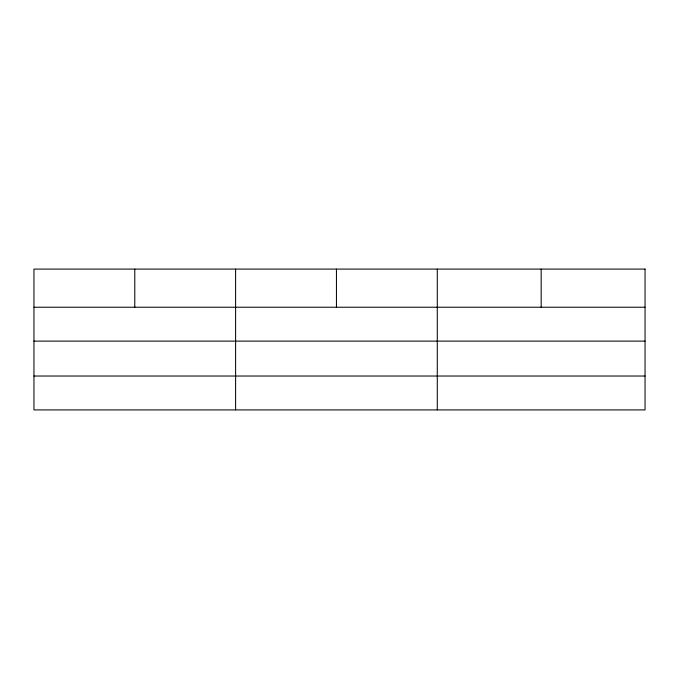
<?xml version="1.0" encoding="UTF-8"?>
<svg xmlns="http://www.w3.org/2000/svg" width="679" height="679" viewBox="0 0 679 679"><rect width="100%" height="100%" fill="white"/><g stroke="black" fill="none" stroke-linecap="round" stroke-linejoin="round"><path stroke-width="1.02" d="M33.95 307.231L645.05 307.231M33.95 341.121L645.05 341.121M33.95 376.03L645.05 376.03M541.163 269.088L541.163 307.231M437.276 269.088L437.276 409.912M336.445 269.088L336.445 307.231M235.613 269.088L235.613 409.912M134.782 269.088L134.782 307.231M645.05 269.088L33.95 269.088L33.95 409.912L645.05 409.912L645.05 269.088"/></g></svg>
